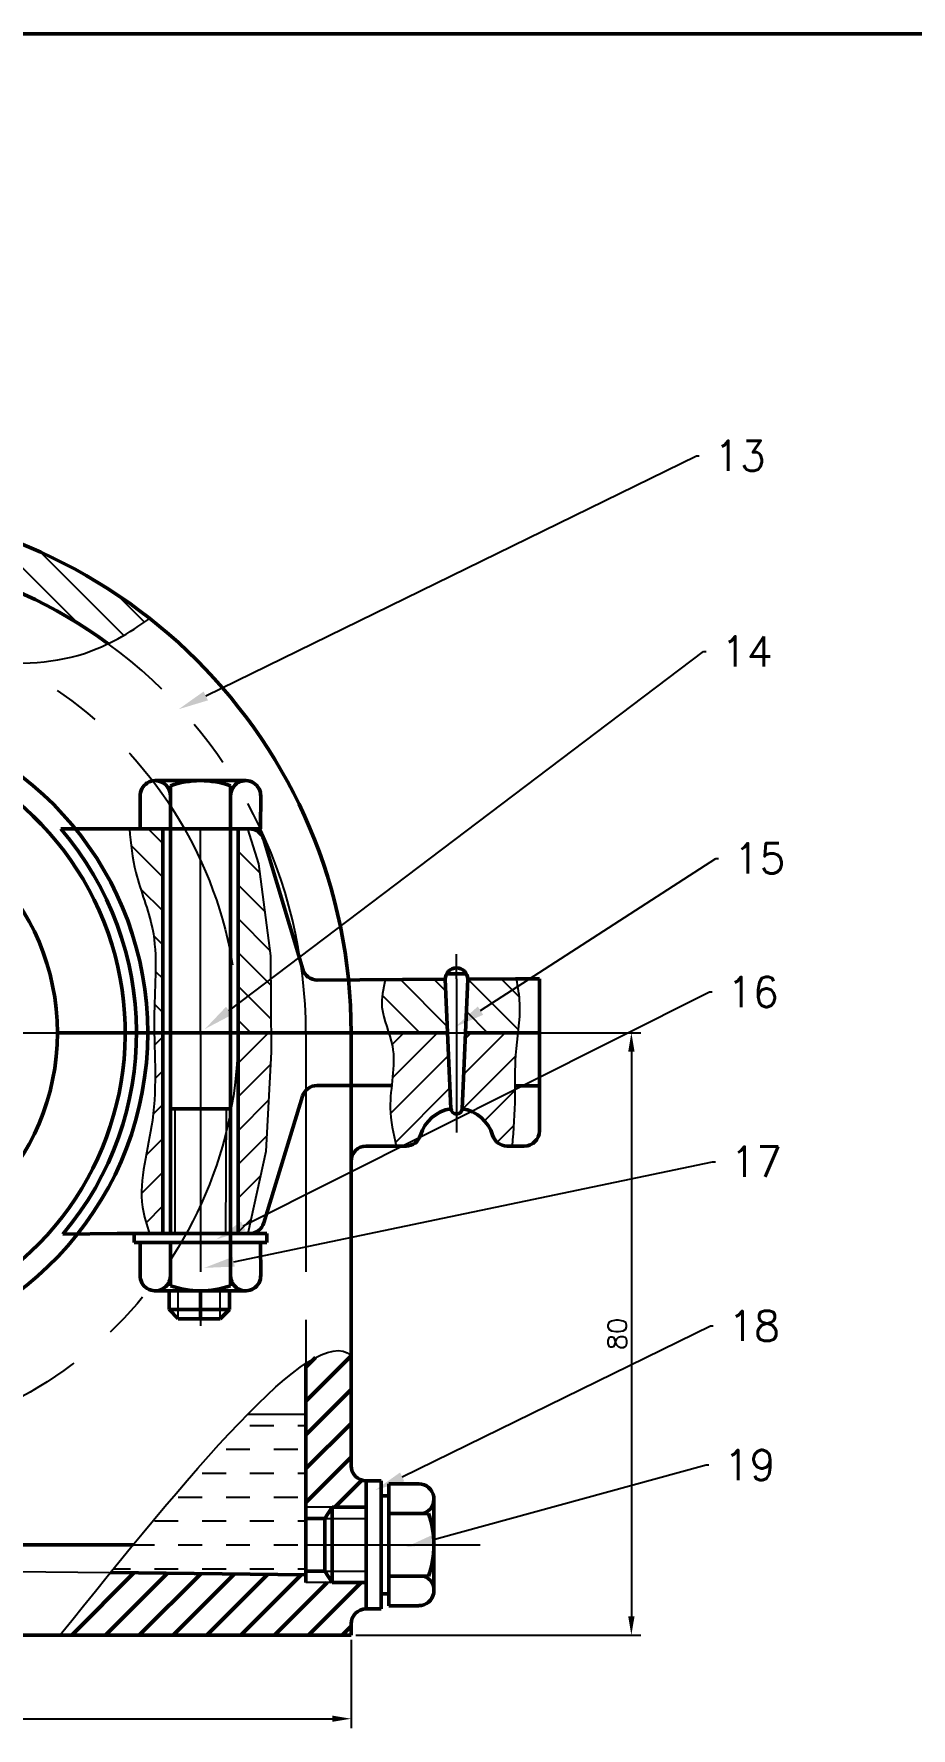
# Model space of a CAD drawing. Header units: millimetres. Extents: x 0 to 3256, y 0 to 1469.
# Drawn here: x 1240.2 to 1356.7, y 625.3 to 850.3 of the extents above; entities that cross this region are included whole.
import ezdxf
from ezdxf import colors
from ezdxf.entities.mleader import LeaderData, LeaderLine
from ezdxf.math import Vec2, Vec3

# ---------------------------------------------------------------- set-up
doc = ezdxf.new("R2010")
doc.units = ezdxf.units.MM
doc.linetypes.add('CENTER', pattern=[50.8, 31.75, -6.35, 6.35, -6.35])
doc.linetypes.add('DASHED', pattern=[19.05, 12.7, -6.35])
doc.layers.add('图层1', color=7, linetype='Continuous', lineweight=50)
doc.layers.add('图层2', color=240, linetype='CENTER')
doc.layers.add('图层3', color=100, linetype='DASHED')
doc.styles.get("Standard").update_dxf_attribs({"font": 'txt', "bigfont": 'gbcbig.shx'})
doc.dimstyles.new('ISO-25', dxfattribs={"dimtxt": 2.5, "dimasz": 2.5, "dimexe": 1.25, "dimexo": 0.625, "dimtad": 1, "dimtxsty": 'Standard', "dimcen": 2.5, "dimadec": 0, "dimazin": 0, "dimtfac": 1, "dimtmove": 0, "dimatfit": 3, "dimfxl": 1, "dimarcsym": 0})
pattern_1 = [(45, (100.4694, -26.6494), (-2.245064, 2.245064), [])]
pattern_2 = [(135, (100.4694, -26.6494), (-2.245064, -2.245064), [])]

# ---------------------------------------------------------------- blocks, each defined once
blk = doc.blocks.new('*D7')
at = {"color": 0, "lineweight": -2, "transparency": 16777216}
for p, q in [((1102.3, 637.01), (1102.3, 625.29)), ((1282.3, 637.01), (1282.3, 625.29)), ((1104.8, 626.54), (1279.8, 626.54))]:
    blk.add_line(p, q, dxfattribs=at)
at = {"color": 0, "transparency": 16777216}
for points in [[(1104.8, 626.96), (1104.8, 626.13), (1102.3, 626.54)], [(1279.8, 626.96), (1279.8, 626.13), (1282.3, 626.54)]]:
    blk.add_solid(points, dxfattribs=at)
at = {"layer": 'Defpoints', "color": 0, "transparency": 16777216}
for p in [(1102.3, 637.64), (1282.3, 637.64), (1282.3, 626.54)]:
    blk.add_point(p, dxfattribs=at)
at = {"color": 0, "transparency": 16777216, "insert": (1192.3, 628.42), "char_height": 2.5, "attachment_point": 5}
blk.add_mtext('180', dxfattribs=at)
blk = doc.blocks.new('*D8')
at = {"color": 0, "lineweight": -2, "transparency": 16777216}
for p, q in [((1282.92, 717.64), (1320.76, 717.64)), ((1319.51, 715.14), (1319.51, 640.14)), ((1282.92, 637.64), (1320.76, 637.64))]:
    blk.add_line(p, q, dxfattribs=at)
at = {"color": 0, "transparency": 16777216}
for points in [[(1319.09, 715.14), (1319.93, 715.14), (1319.51, 717.64)], [(1319.09, 640.14), (1319.93, 640.14), (1319.51, 637.64)]]:
    blk.add_solid(points, dxfattribs=at)
at = {"layer": 'Defpoints', "color": 0, "transparency": 16777216}
for p in [(1282.3, 717.64), (1282.3, 637.64), (1319.51, 637.64)]:
    blk.add_point(p, dxfattribs=at)
at = {"color": 0, "transparency": 16777216, "insert": (1317.63, 677.64), "char_height": 2.5, "attachment_point": 5, "rotation": 90}
blk.add_mtext('80', dxfattribs=at)

msp = doc.modelspace()

# ---------------------------------------------------------------- hatches: boundary and pattern name
h = msp.add_hatch()
h.set_pattern_fill('ANSI31', angle=90)
h.set_pattern_definition(pattern_2)
h.paths.add_polyline_path([(1212.297, 787.636, 0.0436609), (1200.141, 786.572), (1193.226, 785.305, -0.4171777), (1190.895, 786.932), (1190.893, 786.944), (1182.047, 785.317), (1183.447, 777.359), (1201.183, 780.664, -0.0436609), (1212.297, 781.636)])
edge = h.paths.add_edge_path()
edge.add_line((1212.297, 787.636), (1212.297, 781.636))
edge.add_arc((1212.297, 717.636), 64, 53.84532, 90, ccw=False)
edge.add_spline(control_points=[(1250.054, 769.311), (1251.948, 770.231), (1253.776, 771.379), (1255.567, 772.66)], knot_values=[137.4034375, 137.4034375, 137.4034375, 137.4034375, 143.9216236, 143.9216236, 143.9216236, 143.9216236], degree=3, periodic=0)
edge.add_arc((1212.297, 717.636), 70, 51.81925, 90)
h = msp.add_hatch()
h.set_pattern_fill('ANSI31', angle=90)
h.set_pattern_definition(pattern_2)
edge = h.paths.add_edge_path()
edge.add_line((1257.297, 744.723), (1254.304, 744.723))
edge.add_line((1254.304, 744.723), (1252.862, 744.723))
edge.add_spline(control_points=[(1252.862, 744.723), (1253.034, 742.768), (1253.545, 738.237), (1256.935, 730.491), (1256.125, 723.147), (1256.153, 718.525), (1256.168, 717.636)], knot_values=[1.355814, 1.355814, 1.355814, 1.355814, 7.2202021, 15.0150033, 26.1550633, 28.815585, 28.815585, 28.815585, 28.815585], degree=3, periodic=0)
edge.add_line((1256.168, 717.636), (1257.297, 717.636))
edge.add_line((1257.297, 717.636), (1257.297, 744.723))
h.paths.add_polyline_path([(1269.988, 740.064), (1268.549, 744.723), (1267.297, 744.723), (1267.297, 717.636), (1271.68, 717.636), (1271.615, 727.87)])
h = msp.add_hatch()
h.set_pattern_fill('ANSI31', angle=90)
h.set_pattern_definition(pattern_2)
edge = h.paths.add_edge_path()
edge.add_spline(control_points=[(1286.829, 724.697), (1286.537, 723.469), (1286.058, 721.073), (1286.924, 718.77), (1287.295, 717.636)], knot_values=[0.5794335, 0.5794335, 0.5794335, 0.5794335, 4.2677242, 7.8011857, 7.8011857, 7.8011857, 7.8011857], degree=3, periodic=0)
edge.add_line((1287.295, 717.636), (1295.107, 717.636))
edge.add_line((1295.107, 717.636), (1294.797, 724.743))
edge.add_line((1294.797, 724.743), (1286.829, 724.697))
edge = h.paths.add_edge_path()
edge.add_line((1297.485, 717.636), (1304.438, 717.636))
edge.add_spline(control_points=[(1304.438, 717.636), (1304.586, 718.934), (1304.816, 721.33), (1304.429, 723.707), (1304.218, 724.797)], knot_values=[1.1586661, 1.1586661, 1.1586661, 1.1586661, 5.0616054, 8.3722851, 8.3722851, 8.3722851, 8.3722851], degree=3, periodic=0)
edge.add_line((1304.218, 724.797), (1304.133, 724.797))
edge.add_line((1304.133, 724.797), (1297.797, 724.76))
edge.add_line((1297.797, 724.76), (1297.485, 717.636))
h = msp.add_hatch()
h.set_pattern_fill('ANSI31')
h.set_pattern_definition(pattern_1)
edge = h.paths.add_edge_path()
edge.add_line((1257.297, 717.636), (1256.168, 717.636))
edge.add_spline(control_points=[(1256.168, 717.636), (1256.23, 713.743), (1256.698, 706.041), (1253.645, 697.01), (1255.15, 692.124), (1255.536, 690.966)], knot_values=[28.815585, 28.815585, 28.815585, 28.815585, 40.4650278, 52.0819937, 55.7002112, 55.7002112, 55.7002112, 55.7002112], degree=3, periodic=0)
edge.add_line((1255.536, 690.966), (1257.297, 690.966))
edge.add_line((1257.297, 690.966), (1257.297, 717.636))
h.paths.add_polyline_path([(1271.696, 715.107), (1271.68, 717.636), (1267.297, 717.636), (1267.297, 690.966), (1268.603, 690.966), (1270.964, 701.856)])
h = msp.add_hatch()
h.set_pattern_fill('ANSI31')
h.set_pattern_definition(pattern_1)
edge = h.paths.add_edge_path()
edge.add_line((1295.107, 717.636), (1287.295, 717.636))
edge.add_spline(control_points=[(1287.295, 717.636), (1287.487, 717.049), (1288.178, 714.766), (1287.878, 712.387), (1287.686, 710.622)], knot_values=[7.8011857, 7.8011857, 7.8011857, 7.8011857, 9.6279187, 14.8890252, 14.8890252, 14.8890252, 14.8890252], degree=3, periodic=0)
edge.add_spline(control_points=[(1287.686, 710.622), (1287.577, 709.626), (1287.308, 706.913), (1287.874, 704.267), (1288.295, 702.597)], knot_values=[14.8890252, 14.8890252, 14.8890252, 14.8890252, 17.8541066, 22.9732489, 22.9732489, 22.9732489, 22.9732489], degree=3, periodic=0)
edge.add_line((1288.295, 702.597), (1289.588, 702.597))
edge.add_arc((1289.588, 704.597), 2, 270, 343.39845)
edge.add_arc((1296.297, 702.597), 5, 98.60244, 163.39845, ccw=False)
edge.add_line((1295.549, 707.54), (1295.107, 717.636))
edge = h.paths.add_edge_path()
edge.add_spline(control_points=[(1304.044, 710.601), (1304.043, 711.96), (1304.029, 714.306), (1304.327, 716.651), (1304.438, 717.636)], knot_values=[8.3722851, 8.3722851, 8.3722851, 8.3722851, 12.4495993, 15.4097255, 15.4097255, 15.4097255, 15.4097255], degree=3, periodic=0)
edge.add_line((1304.438, 717.636), (1297.485, 717.636))
edge.add_line((1297.485, 717.636), (1297.044, 707.54))
edge.add_arc((1296.297, 702.597), 5, 16.60155, 81.39756, ccw=False)
edge.add_arc((1303.005, 704.597), 2, 196.60155, 270)
edge.add_line((1303.005, 702.597), (1303.673, 702.597))
edge.add_spline(control_points=[(1303.673, 702.597), (1303.85, 704.785), (1304.039, 707.452), (1304.044, 710.122), (1304.044, 710.601)], knot_values=[15.4097255, 15.4097255, 15.4097255, 15.4097255, 21.9895807, 23.4255952, 23.4255952, 23.4255952, 23.4255952], degree=3, periodic=0)
h = msp.add_hatch()
h.set_pattern_fill('DASH')
h.set_pattern_definition([(0, (100.4694, -26.6494), (3.175, 3.175), [3.175, -3.175])])
edge = h.paths.add_edge_path()
edge.add_spline(control_points=[(1268.579, 667.001), (1263.233, 661.565), (1256.907, 654.018), (1250.334, 645.939)], knot_values=[7.1471087, 7.1471087, 7.1471087, 7.1471087, 28.3178203, 28.3178203, 28.3178203, 28.3178203], degree=3, periodic=0)
edge.add_line((1250.334, 645.939), (1276.297, 645.636))
edge.add_line((1276.297, 645.636), (1276.297, 667.001))
edge.add_line((1276.297, 667.001), (1268.579, 667.001))
at = {"layer": '图层1'}
h = msp.add_hatch(dxfattribs=at)
h.set_pattern_fill('ANSI31')
h.set_pattern_definition(pattern_1)
edge = h.paths.add_edge_path()
edge.add_line((1276.297, 654.636), (1279.797, 654.636))
edge.add_line((1279.797, 654.636), (1284.297, 654.636))
edge.add_line((1284.297, 654.636), (1284.297, 658.136))
edge.add_arc((1284.297, 660.136), 2, 180, 270, ccw=False)
edge.add_line((1282.297, 660.136), (1282.297, 674.763))
edge.add_spline(control_points=[(1282.297, 674.763), (1281.018, 675.974), (1278.95, 675.485), (1276.297, 673.734)], knot_values=[39.8013692, 39.8013692, 39.8013692, 39.8013692, 53.612088, 53.612088, 53.612088, 53.612088], degree=3, periodic=0)
edge.add_line((1276.297, 673.734), (1276.297, 654.636))
h = msp.add_hatch(dxfattribs=at)
h.set_pattern_fill('ANSI31')
h.set_pattern_definition(pattern_1)
edge = h.paths.add_edge_path()
edge.add_line((1282.297, 637.636), (1282.297, 639.136))
edge.add_arc((1284.297, 639.136), 2, 90, 180, ccw=False)
edge.add_line((1284.297, 641.136), (1284.297, 644.636))
edge.add_line((1284.297, 644.636), (1279.797, 644.636))
edge.add_line((1279.797, 644.636), (1276.297, 644.636))
edge.add_line((1276.297, 644.636), (1276.297, 645.636))
edge.add_line((1276.297, 645.636), (1250.334, 645.939))
edge.add_spline(control_points=[(1250.334, 645.939), (1248.115, 643.212), (1245.868, 640.424), (1243.621, 637.636)], knot_values=[0, 0, 0, 0, 7.1471087, 7.1471087, 7.1471087, 7.1471087], degree=3, periodic=0)
edge.add_line((1243.621, 637.636), (1282.297, 637.636))

# ---------------------------------------------------------------- linework, layer by layer
at = {"color": 7}
for p, q in [((1268.549, 744.723), (1269.988, 740.064)), ((1269.988, 740.064), (1271.615, 727.87)), ((1271.615, 727.87), (1271.696, 715.107)), ((1271.696, 715.107), (1270.964, 701.856)), ((1262.297, 707.536), (1258.897, 707.536)), ((1258.897, 707.536), (1258.897, 690.966)), ((1265.697, 707.536), (1265.616, 690.966)), ((1270.964, 701.856), (1268.603, 690.966)), ((1259.33, 679.666), (1259.33, 683.366)), ((1264.93, 679.666), (1264.93, 683.366))]:
    msp.add_line(p, q, dxfattribs=at)
for points, knots in [([(1117.776, 757.458), (1121.09, 755.842), (1127.992, 753.014), (1140.226, 756.582), (1155.314, 757.794), (1173.716, 757.294), (1194.343, 762.974), (1218.132, 770.559), (1241.277, 763.98), (1252.8, 770.68), (1255.567, 772.66)], [2.8981375, 2.8981375, 2.8981375, 2.8981375, 13.5771225, 24.9797129, 39.5058331, 59.3362029, 79.6626079, 103.3023448, 133.848922, 143.9216236, 143.9216236, 143.9216236, 143.9216236]), ([(1252.862, 744.723), (1253.034, 742.768), (1253.545, 738.237), (1256.935, 730.491), (1255.689, 719.185), (1257, 706.935), (1253.645, 697.01), (1255.15, 692.124), (1255.536, 690.966)], [1.355814, 1.355814, 1.355814, 1.355814, 7.2202021, 15.0150033, 26.1550633, 40.4650278, 52.0819937, 55.7002112, 55.7002112, 55.7002112, 55.7002112]), ([(1286.829, 724.697), (1286.537, 723.469), (1285.937, 720.466), (1288.822, 715.016), (1286.939, 708.634), (1287.874, 704.267), (1288.295, 702.597)], [0.5794335, 0.5794335, 0.5794335, 0.5794335, 4.2677242, 9.6279187, 17.8541066, 22.9732489, 22.9732489, 22.9732489, 22.9732489]), ([(1304.218, 724.797), (1304.429, 723.707), (1304.974, 720.355), (1303.925, 715.129), (1304.135, 708.808), (1303.85, 704.785), (1303.673, 702.597)], [1.1586661, 1.1586661, 1.1586661, 1.1586661, 4.4693457, 11.3324113, 16.84574, 23.4255952, 23.4255952, 23.4255952, 23.4255952])]:
    msp.add_open_spline(points, degree=3, knots=knots, dxfattribs=at)
msp.add_open_spline([(1243.621, 637.636), (1260.477, 658.55), (1277.333, 679.464), (1282.297, 674.763)], degree=3, dxfattribs=at)
at = {"layer": '图层1', "color": 7}
for p, q in [((1763.733, 850.294), (922.733, 850.294)), ((1258.297, 751.123), (1256.297, 751.123)), ((1258.297, 751.123), (1266.297, 751.123)), ((1258.297, 744.723), (1258.297, 750.437)), ((1262.297, 751.123), (1262.297, 751.123)), ((1266.297, 751.123), (1268.297, 751.123)), ((1266.297, 750.437), (1266.297, 744.723)), ((1254.299, 749.215), (1254.304, 744.723)), ((1270.294, 749.222), (1270.288, 744.723)), ((1243.75, 744.709), (1250.057, 744.723)), ((1250.057, 744.723), (1268.793, 744.723)), ((1254.304, 744.723), (1262.297, 744.723)), ((1257.297, 744.723), (1257.297, 690.966)), ((1258.297, 744.723), (1258.297, 690.966)), ((1266.297, 744.723), (1270.288, 744.723)), ((1266.297, 744.723), (1266.297, 690.966)), ((1267.297, 744.723), (1267.297, 690.966)), ((1270.709, 743.297), (1275.867, 726.071)), ((1277.794, 724.645), (1294.797, 724.743)), ((1294.797, 724.743), (1295.549, 707.54)), ((1294.975, 725.462), (1297.609, 725.478)), ((1297.797, 724.76), (1297.044, 707.54)), ((1297.797, 724.76), (1304.133, 724.797)), ((1304.133, 724.797), (1307.297, 724.797)), ((1307.297, 717.636), (1307.297, 724.797)), ((1243.297, 717.636), (1295.107, 717.636)), ((1255.297, 717.636), (1253.497, 717.636)), ((1254.304, 717.636), (1255.297, 717.636)), ((1282.297, 717.636), (1282.297, 700.597)), ((1297.485, 717.636), (1307.297, 717.636)), ((1307.297, 717.636), (1307.297, 710.597)), ((1266.297, 710.722), (1266.297, 712.036)), ((1275.863, 709.219), (1270.714, 692.381)), ((1277.778, 710.634), (1287.686, 710.622)), ((1304.044, 710.601), (1307.297, 710.597)), ((1307.297, 710.597), (1307.297, 704.597)), ((1258.297, 707.536), (1266.13, 707.536)), ((1289.588, 702.597), (1284.297, 702.597)), ((1305.297, 702.597), (1303.005, 702.597)), ((1282.297, 700.597), (1282.297, 660.136)), ((1244.041, 690.905), (1251.247, 690.966)), ((1251.247, 690.966), (1268.802, 690.966)), ((1253.497, 689.766), (1253.497, 690.966)), ((1266.297, 690.966), (1266.297, 684.052)), ((1271.097, 690.966), (1268.802, 690.966)), ((1271.097, 690.966), (1271.097, 689.766)), ((1271.097, 689.766), (1253.497, 689.766)), ((1254.299, 685.274), (1254.304, 689.766)), ((1258.297, 689.766), (1258.297, 684.052)), ((1270.294, 685.267), (1270.288, 689.766)), ((1266.297, 684.052), (1266.297, 685.366)), ((1258.13, 683.366), (1256.13, 683.366)), ((1258.297, 683.366), (1256.297, 683.366)), ((1258.13, 683.366), (1258.297, 683.366)), ((1258.13, 683.366), (1258.13, 680.866)), ((1258.297, 683.366), (1266.297, 683.366)), ((1262.297, 683.366), (1262.297, 679.666)), ((1266.13, 683.366), (1268.13, 683.366)), ((1266.13, 680.866), (1266.13, 683.366)), ((1258.13, 680.866), (1266.13, 680.866)), ((1258.13, 680.866), (1259.33, 679.666)), ((1262.297, 679.666), (1259.33, 679.666)), ((1262.297, 679.666), (1264.93, 679.666)), ((1266.13, 680.866), (1264.93, 679.666)), ((1276.297, 673.734), (1276.297, 645.636)), ((1284.297, 658.136), (1284.297, 658.136)), ((1284.297, 658.136), (1284.297, 641.136)), ((1284.297, 658.136), (1286.297, 658.136)), ((1286.297, 658.136), (1286.297, 641.136)), ((1287.297, 649.636), (1287.297, 657.736)), ((1287.297, 657.736), (1291.272, 657.736)), ((1287.297, 656.136), (1286.297, 656.136)), ((1287.297, 649.636), (1287.297, 656.136)), ((1293.297, 655.711), (1293.297, 643.586)), ((1278.797, 653.136), (1276.297, 653.136)), ((1278.797, 653.136), (1279.797, 654.636)), ((1278.797, 649.636), (1278.797, 653.136)), ((1284.297, 654.636), (1279.797, 654.636)), ((1279.797, 654.636), (1279.797, 644.636)), ((1284.297, 649.636), (1284.297, 654.636)), ((1287.297, 653.786), (1292.566, 653.786)), ((1112.756, 649.636), (1253.357, 649.636)), ((1278.797, 649.636), (1278.797, 646.136)), ((1281.147, 649.636), (1281.147, 649.636)), ((1287.297, 649.636), (1287.297, 643.136)), ((1287.297, 649.636), (1287.297, 645.486)), ((1250.334, 645.939), (1276.297, 645.636)), ((1278.797, 646.136), (1276.297, 646.136)), ((1278.797, 646.136), (1279.797, 644.636)), ((1276.297, 645.636), (1276.297, 644.636)), ((1279.797, 644.636), (1284.297, 644.636)), ((1287.297, 645.486), (1292.566, 645.486)), ((1287.297, 643.136), (1286.297, 643.136)), ((1287.297, 641.536), (1287.297, 643.136)), ((1291.272, 641.536), (1287.297, 641.536)), ((1291.272, 641.561), (1291.272, 641.536)), ((1282.297, 639.136), (1282.297, 637.636)), ((1284.297, 641.136), (1284.297, 641.136)), ((1286.297, 641.136), (1284.297, 641.136)), ((1282.297, 637.636), (1237.297, 637.636))]:
    msp.add_line(p, q, dxfattribs=at)
msp.add_circle((1212.297, 717.636), 31, dxfattribs=at)
for centre, radius, start, end in [((1212.297, 717.636), 70, 0, 90), ((1212.297, 717.636), 64, 53.84532, 100), ((1212.297, 717.636), 43, 0, 79.94831), ((1212.297, 717.636), 40, 238.21167, 90), ((1256.297, 749.123), 2, 0, 182.75733), ((1262.297, 739.123), 12, 70.52878, 109.47122), ((1268.297, 749.123), 2, 357.01654, 180), ((1212.297, 717.636), 41.5, 319.90021, 40.7194), ((1268.793, 742.723), 2, 16.66956, 90), ((1277.783, 726.645), 2, 196.66956, 270.33075), ((1296.297, 724.751), 1.5, 0.33075, 180.33075), ((1212.297, 717.636), 43, 277.66226, 0), ((1277.776, 708.634), 2, 89.92756, 162.99695), ((1296.297, 702.597), 5, 98.60244, 163.39845), ((1296.297, 707.597), 0.75, 180.70557, 359.29946), ((1296.297, 702.597), 5, 16.60155, 81.39756), ((1305.297, 704.597), 2, 270, 0), ((1284.297, 700.597), 2, 90, 180), ((1289.588, 704.597), 2, 270, 343.39845), ((1303.005, 704.597), 2, 196.60155, 270), ((1268.802, 692.966), 2, 270, 342.99695), ((1256.297, 685.366), 2, 177.24267, 0), ((1262.297, 695.366), 12, 250.52878, 289.47122), ((1268.297, 685.366), 2, 180, 2.98346), ((1262.297, 682.566), 2, 23.57818, 27.75068), ((1284.297, 660.136), 2, 180, 270), ((1291.272, 655.711), 2.025, 288.08126, 90), ((1281.147, 649.636), 12.15, 340.02782, 19.97218), ((1291.272, 643.586), 2.025, 270, 69.76329), ((1284.297, 639.136), 2, 90, 180)]:
    msp.add_arc(centre, radius, start, end, dxfattribs=at)
at = {"layer": '图层2', "color": 7}
for p, q in [((1262.297, 717.636), (1262.297, 744.723)), ((1296.297, 724.797), (1296.297, 728.089)), ((1296.297, 724.797), (1296.297, 704.399)), ((1076.936, 717.636), (1310.446, 717.636)), ((1212.297, 717.636), (1262.297, 717.636)), ((1262.297, 717.636), (1262.297, 678.709)), ((1276.297, 717.636), (1276.297, 673.734)), ((1276.297, 649.636), (1299.447, 649.636)), ((1299.447, 649.636), (1299.447, 649.636))]:
    msp.add_line(p, q, dxfattribs=at)
msp.add_circle((1212.297, 717.636), 55, dxfattribs=at)
msp.add_arc((1212.297, 717.636), 64, 0, 53.84532, dxfattribs=at)
at = {"layer": '图层3', "color": 7}
for p, q in [((1268.579, 667.001), (1276.297, 667.001)), ((1279.797, 654.636), (1276.297, 654.636)), ((1278.797, 653.136), (1284.297, 653.136)), ((1142.297, 647.203), (1250.334, 645.939)), ((1278.797, 646.136), (1284.297, 646.136)), ((1279.797, 644.636), (1276.297, 644.636))]:
    msp.add_line(p, q, dxfattribs=at)

# ---------------------------------------------------------------- dimensions: what is measured, and where the dimension line sits
at = {"color": 7}
dim = msp.add_linear_dim(base=(1319.51, 637.636), p1=(1282.297, 717.636), p2=(1282.297, 637.636), angle=90, dimstyle='ISO-25', dxfattribs=at)
dim.commit()
dim.dimension.update_dxf_attribs({"geometry": '*D8', "text_midpoint": (1317.635, 677.636)})
dim = msp.add_linear_dim(base=(1282.297, 626.545), p1=(1102.297, 637.636), p2=(1282.297, 637.636), dimstyle='ISO-25', dxfattribs=at)
dim.commit()
dim.dimension.update_dxf_attribs({"geometry": '*D7', "text_midpoint": (1192.297, 628.42)})

# ---------------------------------------------------------------- leaders
ml = msp.add_multileader_mtext('Standard', dxfattribs=at)
ml.set_content('13', color=7)
ml.set_leader_properties()
ml.build(insert=Vec2(0, 0))
ml.multileader.update_dxf_attribs({"text_right_attachment_type": 6, "dogleg_length": 0.36})
ctx = ml.context
ctx.base_point, ctx.plane_origin = Vec3(1328.498, 794.266), Vec3(1259.415, 760.614)
ctx.right_attachment = 6
notes = []
notes.append((ctx, [(0, (1, 1, 0), (1328.138, 794.266), (1, 0), 0.36, [(0, [(1259.415, 760.614)], 0, [])])]))
ctx.mtext.insert, ctx.mtext.flow_direction = Vec3(1330.498, 796.266), 5
ml = msp.add_multileader_mtext('Standard', dxfattribs=at)
ml.set_content('14', color=7)
ml.set_leader_properties()
ml.build(insert=Vec2(0, 0))
ml.multileader.update_dxf_attribs({"text_right_attachment_type": 6, "dogleg_length": 0.36})
ctx = ml.context
ctx.base_point, ctx.plane_origin = Vec3(1329.426, 768.273), Vec3(1262.897, 718.143)
ctx.right_attachment = 6
notes.append((ctx, [(0, (1, 1, 0), (1329.066, 768.273), (1, 0), 0.36, [(0, [(1262.897, 718.143)], 0, [])])]))
ctx.mtext.insert, ctx.mtext.flow_direction = Vec3(1331.426, 770.273), 5
ml = msp.add_multileader_mtext('Standard', dxfattribs=at)
ml.set_content('15', color=7)
ml.set_leader_properties()
ml.build(insert=Vec2(0, 0))
ml.multileader.update_dxf_attribs({"text_right_attachment_type": 6, "dogleg_length": 0.36})
ctx = ml.context
ctx.base_point, ctx.plane_origin = Vec3(1331.097, 740.8), Vec3(1296.114, 718.406)
ctx.right_attachment = 6
notes.append((ctx, [(0, (1, 1, 0), (1330.737, 740.8), (1, 0), 0.36, [(0, [(1296.114, 718.406)], 0, [])])]))
ctx.mtext.insert, ctx.mtext.flow_direction = Vec3(1333.097, 742.8), 5
ml = msp.add_multileader_mtext('Standard', dxfattribs=at)
ml.set_content('16', color=7)
ml.set_leader_properties()
ml.build(insert=Vec2(0, 0))
ml.multileader.update_dxf_attribs({"text_right_attachment_type": 6, "dogleg_length": 0.36})
ctx = ml.context
ctx.base_point, ctx.plane_origin = Vec3(1330.224, 723.059), Vec3(1264.4, 690.195)
ctx.right_attachment = 6
notes.append((ctx, [(0, (1, 1, 0), (1329.864, 723.059), (1, 0), 0.36, [(0, [(1264.4, 690.195)], 0, [])])]))
ctx.mtext.insert, ctx.mtext.flow_direction = Vec3(1332.224, 725.059), 5
ml = msp.add_multileader_mtext('Standard', dxfattribs=at)
ml.set_content('17', color=7)
ml.set_leader_properties()
ml.build(insert=Vec2(0, 0))
ml.multileader.update_dxf_attribs({"text_right_attachment_type": 6, "dogleg_length": 0.36})
ctx = ml.context
ctx.base_point, ctx.plane_origin = Vec3(1330.661, 700.519), Vec3(1262.8, 686.414)
ctx.right_attachment = 6
notes.append((ctx, [(0, (1, 1, 0), (1330.301, 700.519), (1, 0), 0.36, [(0, [(1262.8, 686.414)], 0, [])])]))
ctx.mtext.insert, ctx.mtext.flow_direction = Vec3(1332.661, 702.519), 5
ml = msp.add_multileader_mtext('Standard', dxfattribs=at)
ml.set_content('18', color=7)
ml.set_leader_properties()
ml.build(insert=Vec2(0, 0))
ml.multileader.update_dxf_attribs({"text_right_attachment_type": 6, "dogleg_length": 0.36})
ctx = ml.context
ctx.base_point, ctx.plane_origin = Vec3(1330.37, 678.707), Vec3(1285.494, 656.894)
ctx.right_attachment = 6
notes.append((ctx, [(0, (1, 1, 0), (1330.01, 678.707), (1, 0), 0.36, [(0, [(1285.494, 656.894)], 0, [])])]))
ctx.mtext.insert, ctx.mtext.flow_direction = Vec3(1332.37, 680.707), 5
ml = msp.add_multileader_mtext('Standard', dxfattribs=at)
ml.set_content('19', color=7)
ml.set_leader_properties()
ml.build(insert=Vec2(0, 0))
ml.multileader.update_dxf_attribs({"text_right_attachment_type": 6, "dogleg_length": 0.36})
ctx = ml.context
ctx.base_point, ctx.plane_origin = Vec3(1329.788, 660.239), Vec3(1289.567, 649.333)
ctx.right_attachment = 6
notes.append((ctx, [(0, (1, 1, 0), (1329.428, 660.239), (1, 0), 0.36, [(0, [(1289.567, 649.333)], 0, [])])]))
ctx.mtext.insert, ctx.mtext.flow_direction = Vec3(1331.788, 662.239), 5
for ctx, leaders in notes:
    for number, flags, end, landing, length, lines in leaders:
        leader = LeaderData()
        leader.index, (leader.has_last_leader_line, leader.has_dogleg_vector, leader.attachment_direction) = number, flags
        leader.last_leader_point, leader.dogleg_vector, leader.dogleg_length = Vec3(end), Vec3(landing), length
        for number, points, colour, breaks in lines:
            line = LeaderLine()
            line.index, line.vertices, line.color, line.breaks = number, Vec3.list(points), colors.encode_raw_color(colour), breaks
            leader.lines.append(line)
        ctx.leaders.append(leader)

doc.saveas('drawing.dxf')
